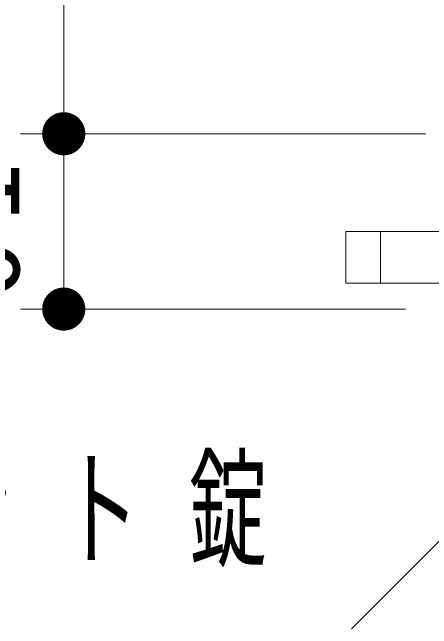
# Model space of a CAD drawing. Units: millimetres on the paper, with parts at other scales. Extents: x -365 to 0, y 0 to 257.
# Drawn here: x -46.78 to -37.06, y 104.65 to 118.95 of the extents above; entities that cross this region are included whole.
import ezdxf

# ---------------------------------------------------------------- set-up
doc = ezdxf.new("R2010")
doc.units = ezdxf.units.MM
doc.linetypes.add('USER1', pattern=[4.5, 2.5, -2])
doc.layers.add('1_15', color=7, linetype='Continuous', lineweight=13)
doc.styles.add('ＭＳ ゴシック', font='')
doc.styles.get('ＭＳ ゴシック').set_extended_font_data('MS Gothic')

# ---------------------------------------------------------------- blocks, each defined once
blk = doc.blocks.new('filled_dot')
at = {"color": 0, "linetype": 'Continuous', "lineweight": -2, "const_width": 1.25}
blk.add_lwpolyline([(-0.625, 0, 1), (0.625, 0, 1)], format="xyb", close=True, dxfattribs=at)

msp = doc.modelspace()

# ---------------------------------------------------------------- linework, layer by layer
at = {"layer": '1_15', "color": 70}
for p, q in [((-45.589, 116.134), (-45.589, 165.3)), ((-37.206, 116.134), (-46.589, 116.134)), ((-37.206, 116.134), (-46.589, 116.134)), ((-45.589, 112.067), (-45.589, 116.134)), ((-37.665, 112.067), (-46.589, 112.067)), ((-33.074, 110.498), (-38.918, 104.654))]:
    msp.add_line(p, q, dxfattribs=at)
at = {"layer": '1_15'}
for p, q in [((-39.049, 113.867), (-35.716, 113.867)), ((-39.049, 112.667), (-39.049, 113.867)), ((-35.716, 112.667), (-39.049, 112.667))]:
    msp.add_line(p, q, dxfattribs=at)
at = {"layer": '1_15', "linetype": 'USER1'}
msp.add_line((-38.249, 112.667), (-38.249, 113.867), dxfattribs=at)

# ---------------------------------------------------------------- block references
at = {"layer": '1_15', "color": 70, "xscale": 0.4, "yscale": 0.4}
for p, rotation in [((-45.589, 116.134), 270), ((-45.589, 116.134), 90), ((-45.589, 112.067), 90)]:
    msp.add_blockref('filled_dot', p, dxfattribs=dict(at, rotation=rotation))

# ---------------------------------------------------------------- texts
at = {"layer": '1_15', "color": 70, "insert": (-46.589, 114.1), "char_height": 1.833, "attachment_point": 8, "rotation": 90, "style": 'ＭＳ ゴシック'}
msp.add_mtext('\\T1.34;\\W1.1;61', dxfattribs=at)
at = {"layer": '1_15', "color": 70, "insert": (-57.438, 107.304), "char_height": 2.199, "attachment_point": 4, "style": 'ＭＳ ゴシック'}
msp.add_mtext('\\T1.64;\\W0.6;クレセント錠', dxfattribs=at)

doc.saveas('drawing.dxf')
